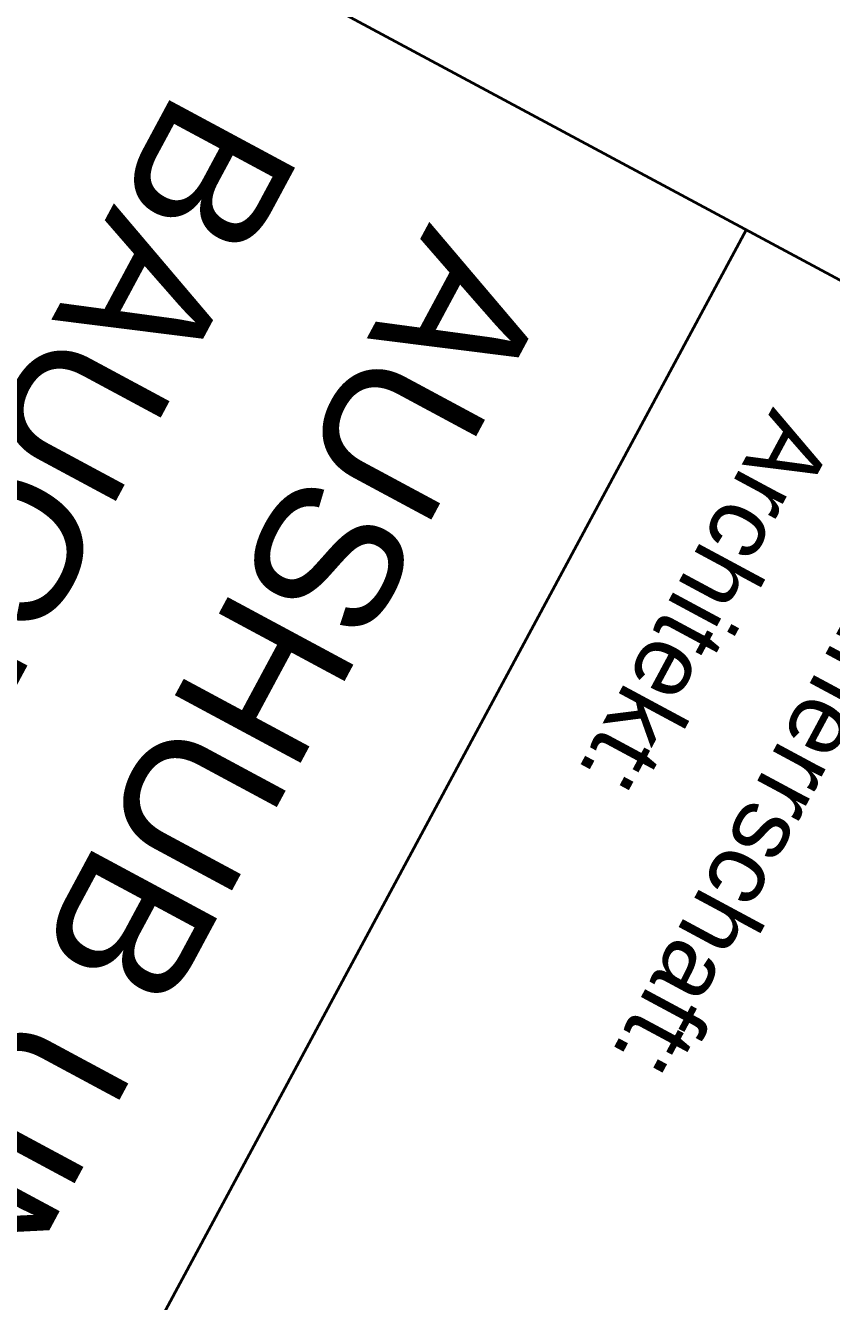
# Model space of a CAD drawing. Header units: metres. Extents: x 2711799 to 2711985, y 1236908 to 1237087.
# Drawn here: x 2711923.829 to 2711925.241, y 1237071.314 to 1237073.548 of the extents above; entities that cross this region are included whole.
import ezdxf

# ---------------------------------------------------------------- set-up
doc = ezdxf.new("R2010")
doc.units = ezdxf.units.M
doc.linetypes.add('AUSGEZOGEN', pattern=[0])
doc.layers.add('XR$7$STANDARD_1', color=7, linetype='AUSGEZOGEN', lineweight=13)
doc.styles.add('ARIAL', font='arial.ttf')

msp = doc.modelspace()

# ---------------------------------------------------------------- linework, layer by layer
at = {"layer": 'XR$7$STANDARD_1', "color": 7, "linetype": 'AUSGEZOGEN', "lineweight": 35, "transparency": 33554687}
for p, q in [((2711922.4382, 1237074.6171, 640.05), (2711926.0919, 1237072.6526, 640.05)), ((2711925.0915, 1237073.1905, 640.05), (2711920.5929, 1237064.8232, 640.05))]:
    msp.add_line(p, q, dxfattribs=at)

# ---------------------------------------------------------------- texts
at = {"layer": 'XR$7$STANDARD_1', "color": 7, "linetype": 'AUSGEZOGEN', "lineweight": 25, "transparency": 33554687, "insert": (2711924.7573, 1237073.0864, 640.05), "char_height": 0.25, "width": 4.45045, "attachment_point": 1, "rotation": 241.7357, "line_spacing_factor": 1.204819, "style": 'ARIAL'}
msp.add_mtext('\\A1;{\\fArial|i0|b0;\\H0.250000;\\W1.000000;\\C7;AUSHUB UND }\\P{\\fArial|i0|b0;\\H0.250000;\\W1.000000;\\C7;BAUGRUBENSICHERUNG}\\P', dxfattribs=at)
at = {"layer": 'XR$7$STANDARD_1', "color": 7, "linetype": 'AUSGEZOGEN', "lineweight": 25, "transparency": 33554687, "char_height": 0.125, "attachment_point": 7, "rotation": 241.7357, "style": 'ARIAL'}
for s, insert, width in [('\\W1.00;Architekt:', (2711925.1373, 1237072.8823, 640.05), 0.79167), ('\\W1.00;Bauherrschaft:', (2711925.3893, 1237072.7468, 640.05), 1.202253)]:
    msp.add_mtext(s, dxfattribs=dict(at, insert=insert, width=width))

doc.saveas('drawing.dxf')
